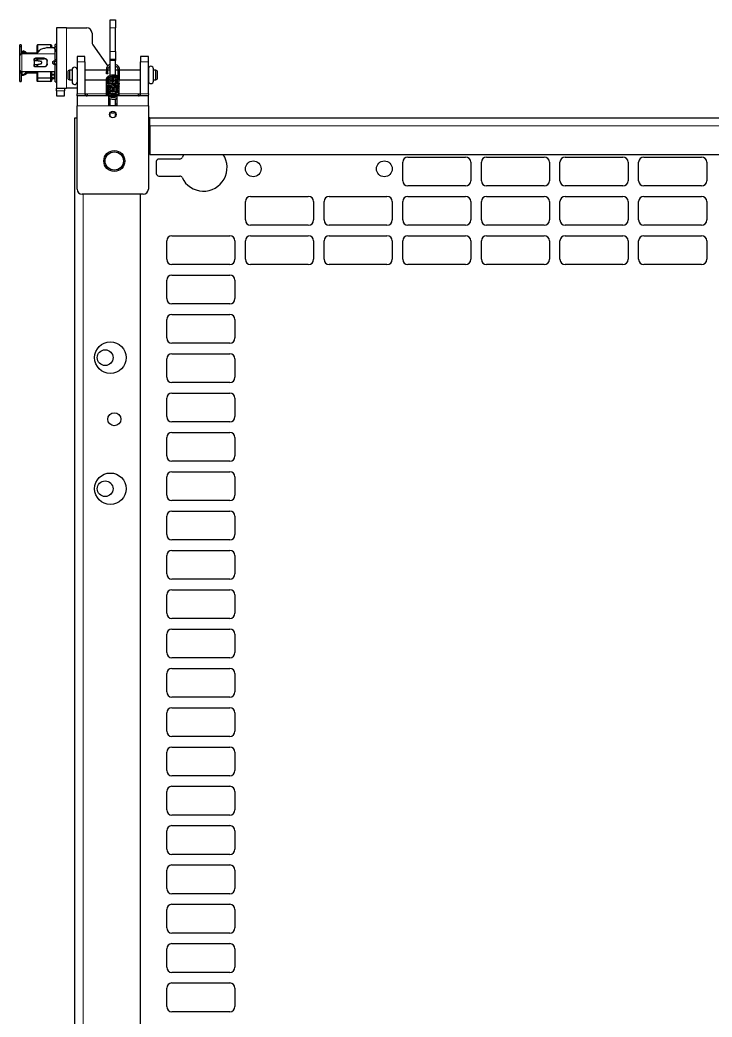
# Model space of a CAD drawing. Header units: millimetres. Extents: x -620 to 849, y 148 to 1992.
# Drawn here: x 277.7 to 541.7, y 1513.1 to 1893.4 of the extents above; entities that cross this region are included whole.
import ezdxf

# ---------------------------------------------------------------- set-up
doc = ezdxf.new("R2010")
doc.units = ezdxf.units.MM

msp = doc.modelspace()

# ---------------------------------------------------------------- linework, layer by layer
at = {"color": 7, "linetype": 'Continuous', "lineweight": 25}
for p, q in [((295.45, 1890.35), (291.65, 1890.35)), ((291.65, 1890.35), (291.65, 1867.35)), ((295.45, 1890.35), (303.15, 1890.35)), ((312.05, 1893.35), (314.05, 1893.35)), ((312.05, 1890.35), (312.05, 1893.35)), ((312.05, 1881.35), (312.05, 1890.35)), ((314.05, 1893.35), (314.05, 1890.35)), ((314.05, 1881.35), (314.05, 1890.35)), ((305.15, 1888.35), (305.15, 1884.98)), ((278.15, 1883.85), (277.65, 1883.85)), ((277.65, 1883.09), (277.65, 1883.85)), ((278.15, 1883.09), (277.65, 1883.09)), ((277.65, 1880.02), (277.65, 1883.09)), ((278.15, 1883.85), (278.15, 1883.09)), ((278.15, 1883.09), (278.15, 1880.43)), ((284.37, 1883.85), (284.25, 1883.65)), ((284.25, 1883.65), (284.37, 1883.85)), ((284.25, 1880.8), (284.25, 1883.65)), ((284.37, 1883.85), (284.37, 1880.94)), ((289.45, 1883.85), (284.37, 1883.85)), ((288.05, 1882.8), (290.2, 1882.8)), ((289.65, 1883.74), (289.45, 1883.85)), ((289.45, 1882.8), (289.45, 1883.85)), ((289.45, 1883.85), (289.65, 1883.73)), ((289.65, 1883.73), (289.65, 1882.8)), ((291.65, 1883.95), (291.15, 1883.95)), ((291.15, 1883.18), (291.15, 1883.95)), ((291.15, 1882.13), (291.15, 1883.18)), ((291.15, 1883.18), (291.65, 1883.18)), ((305.51, 1883.83), (311.15, 1875.78)), ((277.66, 1880.02), (277.65, 1880.02)), ((277.65, 1879.93), (277.65, 1880.02)), ((277.65, 1874.07), (277.65, 1879.93)), ((278.85, 1881.32), (278.35, 1881.32)), ((278.35, 1881.32), (278.35, 1880.86)), ((278.35, 1880.86), (278.85, 1880.86)), ((283.95, 1880.45), (278.35, 1880.45)), ((278.85, 1880.86), (278.85, 1881.32)), ((280.35, 1880.45), (280.35, 1880.71)), ((284.17, 1880.71), (280.35, 1880.71)), ((286.85, 1878.74), (283.55, 1878.74)), ((285.11, 1881.79), (283.95, 1880.45)), ((290.95, 1882.29), (290.95, 1880.45)), ((291.15, 1880.69), (290.95, 1880.65)), ((291.15, 1878.14), (291.15, 1882.13)), ((291.15, 1882.13), (291.65, 1882.13)), ((302.45, 1879.35), (299.45, 1879.35)), ((299.45, 1879.35), (299.45, 1877.35)), ((302.45, 1877.35), (302.45, 1879.35)), ((312.05, 1878.35), (312.05, 1881.35)), ((314.05, 1881.35), (314.05, 1878.35)), ((323.65, 1879.35), (323.65, 1877.35)), ((326.65, 1879.35), (323.65, 1879.35)), ((326.65, 1877.35), (326.65, 1879.35)), ((283.05, 1877.9), (283.05, 1878.27)), ((283.05, 1877.9), (283.05, 1876.3)), ((283.05, 1875.92), (283.05, 1876.3)), ((283.55, 1878.55), (286.85, 1878.55)), ((283.55, 1875.58), (286.85, 1875.58)), ((286.85, 1875.43), (283.55, 1875.43)), ((284.25, 1877.82), (284.25, 1878.55)), ((284.25, 1875.58), (284.25, 1876.41)), ((284.37, 1878.55), (284.37, 1877.81)), ((284.37, 1876.43), (284.37, 1875.58)), ((285.34, 1876.56), (285.39, 1876.57)), ((285.98, 1877.11), (285.98, 1877.07)), ((288.05, 1876.62), (288.05, 1877.58)), ((290.15, 1877.02), (290.15, 1877.19)), ((290.7, 1877.73), (290.95, 1877.73)), ((290.7, 1877.64), (290.95, 1877.64)), ((290.7, 1876.51), (290.95, 1876.51)), ((290.7, 1876.47), (290.95, 1876.47)), ((290.85, 1877.64), (290.85, 1876.51)), ((291.65, 1878.14), (291.15, 1878.14)), ((291.15, 1877.77), (291.15, 1878.14)), ((291.15, 1876.45), (291.15, 1876.29)), ((291.15, 1869.75), (291.15, 1876.29)), ((291.65, 1876.29), (291.15, 1876.29)), ((299.45, 1877.35), (299.45, 1865.15)), ((302.45, 1877.35), (302.45, 1865.15)), ((312.05, 1878.35), (314.05, 1878.35)), ((312.05, 1877.85), (312.05, 1878.35)), ((312.05, 1872.17), (312.05, 1877.85)), ((314.05, 1878.35), (314.05, 1877.85)), ((314.05, 1872.25), (314.05, 1877.85)), ((323.65, 1865.15), (323.65, 1877.35)), ((326.65, 1865.15), (326.65, 1877.35)), ((277.65, 1873.01), (277.65, 1874.07)), ((278.15, 1873.01), (277.65, 1873.01)), ((277.65, 1869.93), (277.65, 1873.01)), ((278.15, 1873.62), (278.15, 1873.01)), ((278.15, 1873.01), (278.15, 1869.93)), ((280.35, 1873.6), (278.35, 1873.6)), ((278.85, 1872.39), (278.35, 1872.39)), ((278.85, 1872.11), (278.35, 1872.11)), ((280.35, 1872.99), (279.68, 1872.99)), ((283.95, 1873.25), (279.96, 1873.25)), ((290.95, 1873.6), (280.35, 1873.6)), ((284.17, 1872.99), (280.35, 1872.99)), ((283.95, 1873.6), (283.95, 1873.25)), ((284.25, 1872.9), (283.95, 1873.25)), ((283.96, 1873.6), (284.25, 1873.27)), ((284.25, 1871.26), (284.25, 1873.6)), ((284.37, 1871.18), (284.25, 1871.26)), ((284.25, 1870.05), (284.25, 1871.26)), ((284.37, 1873.6), (284.37, 1871.18)), ((289.45, 1871.18), (284.37, 1871.18)), ((284.37, 1871.18), (284.37, 1869.85)), ((289.45, 1871.18), (289.45, 1873.6)), ((289.65, 1871.22), (289.45, 1871.18)), ((289.45, 1869.85), (289.45, 1871.18)), ((289.65, 1873.6), (289.65, 1871.22)), ((289.65, 1872.7), (290.85, 1872.7)), ((290.2, 1871.28), (289.65, 1871.28)), ((289.65, 1871.22), (289.65, 1869.97)), ((290.85, 1873.62), (290.85, 1872.7)), ((291.15, 1873.01), (290.85, 1873.07)), ((291.15, 1872.75), (290.85, 1872.84)), ((290.95, 1873.05), (290.95, 1873.6)), ((290.95, 1871.78), (290.95, 1872.22)), ((290.95, 1871.78), (290.95, 1871.41)), ((296.5, 1874.25), (296, 1873.96)), ((296, 1870.74), (296, 1873.96)), ((297.55, 1874.25), (296.5, 1874.25)), ((296.5, 1874.25), (296.5, 1870.45)), ((297.55, 1874.38), (297.55, 1869.68)), ((310.62, 1874.25), (302.45, 1874.25)), ((310.62, 1874.59), (310.6, 1872.98)), ((311.2, 1872.97), (311.22, 1874.58)), ((312.05, 1874.25), (311.22, 1874.25)), ((314.05, 1874.35), (315.02, 1874.35)), ((315.02, 1874.25), (314.05, 1874.25)), ((315.02, 1874.45), (314.99, 1871.8)), ((315.59, 1870.77), (315.54, 1871.17)), ((315.58, 1871.19), (315.62, 1874.45)), ((315.62, 1874.35), (323.65, 1874.35)), ((323.65, 1874.25), (315.62, 1874.25)), ((326.66, 1874.25), (326.65, 1874.25)), ((326.66, 1874.72), (326.66, 1870.02)), ((328.56, 1870.02), (328.56, 1874.72)), ((329.5, 1874.25), (328.56, 1874.25)), ((330, 1873.96), (329.5, 1874.25)), ((329.5, 1870.45), (329.5, 1874.25)), ((330, 1873.96), (330, 1870.74)), ((278.15, 1869.93), (277.65, 1869.93)), ((277.65, 1869.85), (277.65, 1869.93)), ((277.65, 1869.85), (278.15, 1869.85)), ((278.15, 1869.93), (278.15, 1869.85)), ((284.25, 1870.05), (284.37, 1869.85)), ((284.25, 1870.05), (284.25, 1870.05)), ((284.37, 1869.85), (284.25, 1870.05)), ((289.45, 1869.85), (284.37, 1869.85)), ((289.45, 1869.85), (289.65, 1869.97)), ((289.65, 1869.97), (289.45, 1869.85)), ((289.65, 1870.9), (290.2, 1870.9)), ((289.65, 1869.97), (289.65, 1869.97)), ((291.15, 1869.75), (291.65, 1869.75)), ((291.65, 1867.35), (295.45, 1867.35)), ((291.65, 1866.35), (291.65, 1867.35)), ((294.65, 1867.35), (294.65, 1866.35)), ((299.45, 1867.35), (295.45, 1867.35)), ((296, 1870.74), (296.5, 1870.45)), ((296.5, 1870.45), (297.55, 1870.45)), ((302.45, 1870.45), (310.61, 1870.45)), ((311.33, 1868.14), (311.23, 1868.27)), ((311.73, 1867.77), (311.61, 1867.85)), ((315.08, 1869), (315.32, 1868.77)), ((315.52, 1870.45), (323.65, 1870.45)), ((315.59, 1870.71), (315.59, 1870.77)), ((326.65, 1870.45), (326.66, 1870.45)), ((328.56, 1870.45), (329.5, 1870.45)), ((329.5, 1870.45), (330, 1870.74)), ((291.65, 1866.35), (291.65, 1864.35)), ((291.65, 1864.35), (294.65, 1864.35)), ((294.65, 1864.35), (294.65, 1866.35)), ((299.45, 1864.35), (299.45, 1860.55)), ((311.55, 1864.35), (299.45, 1864.35)), ((302.45, 1865.15), (303.25, 1865.15)), ((303.25, 1865.15), (303.25, 1864.35)), ((310.61, 1864.85), (310.5, 1864.45)), ((310.5, 1864.45), (310.5, 1864.39)), ((310.5, 1864.39), (310.5, 1864.35)), ((311.1, 1864.41), (311.15, 1864.6)), ((311.1, 1864.35), (311.1, 1864.41)), ((311.3, 1864.43), (311.13, 1864.72)), ((311.55, 1860.55), (311.55, 1864.35)), ((326.65, 1864.35), (314.55, 1864.35)), ((314.55, 1864.35), (314.55, 1860.55)), ((322.85, 1864.35), (322.85, 1865.15)), ((322.85, 1865.15), (323.65, 1865.15)), ((326.65, 1860.55), (326.65, 1864.35)), ((299.45, 1828.85), (299.45, 1860.55)), ((311.55, 1861.35), (312.05, 1861.35)), ((314.55, 1860.55), (311.55, 1860.55)), ((312.05, 1860.55), (312.05, 1863.3)), ((314.05, 1860.55), (314.05, 1863.25)), ((314.05, 1861.35), (314.55, 1861.35)), ((326.65, 1860.55), (326.65, 1828.85)), ((298.65, 1856.05), (299.45, 1856.05)), ((298.65, 373.05), (298.65, 1856.05)), ((312.05, 1856.55), (312.05, 1858.05)), ((314.05, 1856.55), (314.05, 1858.05)), ((327.15, 1856.05), (326.65, 1856.05)), ((327.15, 1852.96), (327.15, 1856.06)), ((327.15, 1856.06), (756.15, 1856.06)), ((327.15, 1852.96), (327.15, 1842.06)), ((327.15, 1842.06), (756.15, 1842.06)), ((340.17, 1842.06), (339.51, 1840.89)), ((425.65, 1841.05), (447.65, 1841.05)), ((455.65, 1841.05), (477.65, 1841.05)), ((485.65, 1841.05), (507.65, 1841.05)), ((515.65, 1841.05), (537.65, 1841.05)), ((329.65, 1839.31), (329.65, 1834.81)), ((338.6, 1840.31), (330.65, 1840.31)), ((423.65, 1832.05), (423.65, 1839.05)), ((449.65, 1839.05), (449.65, 1832.05)), ((453.65, 1832.05), (453.65, 1839.05)), ((479.65, 1839.05), (479.65, 1832.05)), ((483.65, 1832.05), (483.65, 1839.05)), ((509.65, 1839.05), (509.65, 1832.05)), ((513.65, 1832.05), (513.65, 1839.05)), ((539.65, 1839.05), (539.65, 1832.05)), ((330.65, 1833.81), (338.6, 1833.81)), ((447.65, 1830.05), (425.65, 1830.05)), ((477.65, 1830.05), (455.65, 1830.05)), ((507.65, 1830.05), (485.65, 1830.05)), ((537.65, 1830.05), (515.65, 1830.05)), ((324.65, 1826.85), (301.45, 1826.85)), ((323.65, 373.05), (323.65, 1826.85)), ((365.65, 1826.05), (387.65, 1826.05)), ((395.65, 1826.05), (417.65, 1826.05)), ((425.65, 1826.05), (447.65, 1826.05)), ((455.65, 1826.05), (477.65, 1826.05)), ((485.65, 1826.05), (507.65, 1826.05)), ((515.65, 1826.05), (537.65, 1826.05)), ((363.65, 1817.05), (363.65, 1824.05)), ((389.65, 1824.05), (389.65, 1817.05)), ((393.65, 1817.05), (393.65, 1824.05)), ((419.65, 1824.05), (419.65, 1817.05)), ((423.65, 1817.05), (423.65, 1824.05)), ((449.65, 1824.05), (449.65, 1817.05)), ((453.65, 1817.05), (453.65, 1824.05)), ((479.65, 1824.05), (479.65, 1817.05)), ((483.65, 1817.05), (483.65, 1824.05)), ((509.65, 1824.05), (509.65, 1817.05)), ((513.65, 1817.05), (513.65, 1824.05)), ((539.65, 1824.05), (539.65, 1817.05)), ((387.65, 1815.05), (365.65, 1815.05)), ((417.65, 1815.05), (395.65, 1815.05)), ((447.65, 1815.05), (425.65, 1815.05)), ((477.65, 1815.05), (455.65, 1815.05)), ((507.65, 1815.05), (485.65, 1815.05)), ((537.65, 1815.05), (515.65, 1815.05)), ((335.65, 1811.05), (357.65, 1811.05)), ((365.65, 1811.05), (387.65, 1811.05)), ((395.65, 1811.05), (417.65, 1811.05)), ((425.65, 1811.05), (447.65, 1811.05)), ((455.65, 1811.05), (477.65, 1811.05)), ((485.65, 1811.05), (507.65, 1811.05)), ((515.65, 1811.05), (537.65, 1811.05)), ((333.65, 1802.05), (333.65, 1809.05)), ((359.65, 1809.05), (359.65, 1802.05)), ((363.65, 1802.05), (363.65, 1809.05)), ((389.65, 1809.05), (389.65, 1802.05)), ((393.65, 1802.05), (393.65, 1809.05)), ((419.65, 1809.05), (419.65, 1802.05)), ((423.65, 1802.05), (423.65, 1809.05)), ((449.65, 1809.05), (449.65, 1802.05)), ((453.65, 1802.05), (453.65, 1809.05)), ((479.65, 1809.05), (479.65, 1802.05)), ((483.65, 1802.05), (483.65, 1809.05)), ((509.65, 1809.05), (509.65, 1802.05)), ((513.65, 1802.05), (513.65, 1809.05)), ((539.65, 1809.05), (539.65, 1802.05)), ((357.65, 1800.05), (335.65, 1800.05)), ((387.65, 1800.05), (365.65, 1800.05)), ((417.65, 1800.05), (395.65, 1800.05)), ((447.65, 1800.05), (425.65, 1800.05)), ((477.65, 1800.05), (455.65, 1800.05)), ((507.65, 1800.05), (485.65, 1800.05)), ((537.65, 1800.05), (515.65, 1800.05)), ((335.65, 1796.05), (357.65, 1796.05)), ((333.65, 1787.05), (333.65, 1794.05)), ((359.65, 1794.05), (359.65, 1787.05)), ((357.65, 1785.05), (335.65, 1785.05)), ((335.65, 1781.05), (357.65, 1781.05)), ((333.65, 1772.05), (333.65, 1779.05)), ((359.65, 1779.05), (359.65, 1772.05)), ((357.65, 1770.05), (335.65, 1770.05)), ((335.65, 1766.05), (357.65, 1766.05)), ((333.65, 1757.05), (333.65, 1764.05)), ((359.65, 1764.05), (359.65, 1757.05)), ((357.65, 1755.05), (335.65, 1755.05)), ((335.65, 1751.05), (357.65, 1751.05)), ((333.65, 1742.05), (333.65, 1749.05)), ((359.65, 1749.05), (359.65, 1742.05)), ((357.65, 1740.05), (335.65, 1740.05)), ((335.65, 1736.05), (357.65, 1736.05)), ((333.65, 1727.05), (333.65, 1734.05)), ((359.65, 1734.05), (359.65, 1727.05)), ((357.65, 1725.05), (335.65, 1725.05)), ((333.65, 1712.05), (333.65, 1719.05)), ((335.65, 1721.05), (357.65, 1721.05)), ((359.65, 1719.05), (359.65, 1712.05)), ((357.65, 1710.05), (335.65, 1710.05)), ((333.65, 1697.05), (333.65, 1704.05)), ((335.65, 1706.05), (357.65, 1706.05)), ((359.65, 1704.05), (359.65, 1697.05)), ((357.65, 1695.05), (335.65, 1695.05)), ((333.65, 1682.05), (333.65, 1689.05)), ((335.65, 1691.05), (357.65, 1691.05)), ((359.65, 1689.05), (359.65, 1682.05)), ((357.65, 1680.05), (335.65, 1680.05)), ((333.65, 1667.05), (333.65, 1674.05)), ((335.65, 1676.05), (357.65, 1676.05)), ((359.65, 1674.05), (359.65, 1667.05)), ((357.65, 1665.05), (335.65, 1665.05)), ((333.65, 1652.05), (333.65, 1659.05)), ((335.65, 1661.05), (357.65, 1661.05)), ((359.65, 1659.05), (359.65, 1652.05)), ((357.65, 1650.05), (335.65, 1650.05)), ((333.65, 1637.05), (333.65, 1644.05)), ((335.65, 1646.05), (357.65, 1646.05)), ((359.65, 1644.05), (359.65, 1637.05)), ((357.65, 1635.05), (335.65, 1635.05)), ((333.65, 1622.05), (333.65, 1629.05)), ((335.65, 1631.05), (357.65, 1631.05)), ((359.65, 1629.05), (359.65, 1622.05)), ((357.65, 1620.05), (335.65, 1620.05)), ((333.65, 1607.05), (333.65, 1614.05)), ((335.65, 1616.05), (357.65, 1616.05)), ((359.65, 1614.05), (359.65, 1607.05)), ((357.65, 1605.05), (335.65, 1605.05)), ((333.65, 1592.05), (333.65, 1599.05)), ((335.65, 1601.05), (357.65, 1601.05)), ((359.65, 1599.05), (359.65, 1592.05)), ((357.65, 1590.05), (335.65, 1590.05)), ((335.65, 1586.05), (357.65, 1586.05)), ((333.65, 1577.05), (333.65, 1584.05)), ((359.65, 1584.05), (359.65, 1577.05)), ((357.65, 1575.05), (335.65, 1575.05)), ((335.65, 1571.05), (357.65, 1571.05)), ((333.65, 1562.05), (333.65, 1569.05)), ((359.65, 1569.05), (359.65, 1562.05)), ((357.65, 1560.05), (335.65, 1560.05)), ((335.65, 1556.05), (357.65, 1556.05)), ((333.65, 1547.05), (333.65, 1554.05)), ((359.65, 1554.05), (359.65, 1547.05)), ((357.65, 1545.05), (335.65, 1545.05)), ((335.65, 1541.05), (357.65, 1541.05)), ((333.65, 1532.05), (333.65, 1539.05)), ((359.65, 1539.05), (359.65, 1532.05)), ((357.65, 1530.05), (335.65, 1530.05)), ((335.65, 1526.05), (357.65, 1526.05)), ((333.65, 1517.05), (333.65, 1524.05)), ((359.65, 1524.05), (359.65, 1517.05)), ((357.65, 1515.05), (335.65, 1515.05))]:
    msp.add_line(p, q, dxfattribs=at)
at = {"color": 8, "linetype": 'Continuous', "lineweight": 18}
for p, q in [((295.45, 1890.35), (295.45, 1867.35)), ((314.05, 1890.35), (312.05, 1890.35)), ((278.35, 1880.45), (278.35, 1873.6)), ((283.55, 1878.74), (283.55, 1878.55)), ((290.95, 1880.45), (283.95, 1880.45)), ((286.85, 1878.55), (286.85, 1878.74)), ((290.95, 1877.73), (290.95, 1880.45)), ((312.05, 1881.35), (314.05, 1881.35)), ((283.55, 1875.58), (283.55, 1875.43)), ((286.85, 1875.43), (286.85, 1875.58)), ((290.7, 1877.73), (290.7, 1877.64)), ((290.7, 1876.51), (290.7, 1876.47)), ((290.95, 1873.6), (290.95, 1876.47)), ((299.45, 1877.35), (302.45, 1877.35)), ((314.05, 1877.85), (312.05, 1877.85)), ((323.65, 1877.35), (326.65, 1877.35)), ((278.35, 1873.25), (278.35, 1872.99)), ((290.2, 1870.9), (290.2, 1871.28)), ((315.11, 1870.54), (315.16, 1870.51)), ((294.65, 1866.35), (291.65, 1866.35)), ((302.45, 1865.15), (299.45, 1865.15)), ((303.25, 1865.15), (310.56, 1865.15)), ((311.09, 1864.35), (311.1, 1864.41)), ((315.51, 1865.15), (322.85, 1865.15)), ((323.65, 1865.15), (326.65, 1865.15)), ((299.45, 1860.55), (311.55, 1860.55)), ((314.55, 1860.55), (326.65, 1860.55)), ((327.15, 1852.96), (756.15, 1852.96)), ((301.75, 373.05), (301.75, 1826.85))]:
    msp.add_line(p, q, dxfattribs=at)
at = {"color": 7, "linetype": 'Continuous', "lineweight": 25, "flags": 128}
for points in [[(278.35, 1880.71), (278.22, 1880.7), (278.15, 1880.69)], [(278.35, 1873.25), (278.22, 1873.26), (278.15, 1873.27)], [(278.35, 1872.99), (278.22, 1873), (278.15, 1873.02)], [(310.91, 1873.16), (311.03, 1873.14), (311.12, 1873.1), (311.18, 1873.04), (311.2, 1872.97), (311.18, 1872.9), (311.11, 1872.84), (311.01, 1872.81), (310.89, 1872.8), (310.78, 1872.82), (310.68, 1872.86), (310.62, 1872.92), (310.6, 1872.99), (310.63, 1873.05), (310.7, 1873.11), (310.8, 1873.15), (310.91, 1873.16)], [(315.17, 1870.85), (315.25, 1870.84), (315.36, 1870.87), (315.46, 1870.94), (315.52, 1871.02), (315.55, 1871.11), (315.53, 1871.2), (315.46, 1871.28), (315.37, 1871.32), (315.26, 1871.33), (315.26, 1871.33)], [(313.12, 1868.63), (313.12, 1868.68), (313.12, 1868.74)], [(299.54, 1864.35), (299.53, 1864.41), (299.45, 1865.15)], [(315.45, 1864.91), (315.51, 1865.15), (315.45, 1865.46), (315.28, 1865.76), (314.81, 1866.18), (314.35, 1866.4), (313.71, 1866.56), (312.78, 1866.58), (312.2, 1866.44), (311.56, 1866.13), (311.28, 1865.88), (311.07, 1865.57), (311.01, 1865.24), (311.06, 1865.02), (311.06, 1865.02)], [(315.45, 1865.43), (315.52, 1865.67), (315.46, 1865.98), (315.29, 1866.28), (314.82, 1866.7), (314.36, 1866.92), (313.73, 1867.08), (312.79, 1867.1), (312.21, 1866.96), (311.57, 1866.66), (311.29, 1866.41), (311.08, 1866.09), (311.02, 1865.77), (311.06, 1865.54), (311.06, 1865.54)], [(326.65, 1865.15), (326.58, 1864.41), (326.57, 1864.35)]]:
    msp.add_lwpolyline(points, dxfattribs=at)
at = {"color": 8, "linetype": 'Continuous', "lineweight": 18, "flags": 128}
for points in [[(290.14, 1872.7), (290.13, 1872.65), (290.13, 1872.51), (290.12, 1872.36), (290.11, 1872.27), (290.11, 1872.27), (290.11, 1872.27)], [(310.62, 1874.59), (310.62, 1874.59), (310.65, 1874.66), (310.72, 1874.72), (310.82, 1874.75), (310.94, 1874.76)], [(310.94, 1874.76), (311.05, 1874.75), (311.14, 1874.7), (311.21, 1874.64), (311.22, 1874.58)], [(315.33, 1874.63), (315.22, 1874.62), (315.12, 1874.58), (315.05, 1874.53), (315.02, 1874.46), (315.02, 1874.45)], [(315.62, 1874.45), (315.6, 1874.51), (315.54, 1874.57), (315.45, 1874.61), (315.33, 1874.63)], [(314.99, 1870.8), (314.99, 1870.8), (315, 1870.74)], [(315.28, 1871.01), (315.17, 1871), (315.11, 1870.99)], [(310.5, 1864.45), (310.5, 1864.44), (310.53, 1864.35)], [(310.5, 1864.39), (310.5, 1864.38), (310.5, 1864.35)]]:
    msp.add_lwpolyline(points, dxfattribs=at)
at = {"color": 7, "linetype": 'Continuous', "lineweight": 25}
for centre, radius in [((313.05, 1857.3), 1.25), ((313.65, 1839.55), 4), ((313.65, 1839.55), 3.5), ((366.65, 1836.56), 3), ((416.65, 1836.56), 3), ((312.15, 1764.55), 6), ((310.15, 1764.55), 3), ((313.65, 1741.05), 2.5), ((312.15, 1714.55), 6), ((310.15, 1714.55), 3)]:
    msp.add_circle(centre, radius, dxfattribs=at)
for centre, radius, start, end in [((303.15, 1888.35), 2, 0, 90), ((288.05, 1881.7), 1.1, 89.9618, 100.1433), ((290.31, 1882.14), 0.665, 13.4486, 98.9562), ((307.15, 1884.98), 2, 180, 214.992), ((278.27, 1879.83), 0.63, 82.8557, 170.3631), ((290.97, 1880.63), 0.18, 262.8557, 350.3631), ((291, 1878.04), 0.306, 260.9096, 299.7098), ((291.12, 1878.7), 1.07, 260.9096, 299.7098), ((291.13, 1874.25), 2.27, 76.5937, 94.3958), ((291, 1875.82), 0.648, 76.5937, 94.3958), ((298.5, 1874.38), 0.95, 3.5614, 180), ((313.19, 1876.35), 2, 214.992, 235.204), ((327.61, 1874.72), 0.95, 0, 180), ((278.26, 1874.22), 0.62, 193.4486, 278.9562), ((290.31, 1871.93), 0.665, 261.0438, 346.5514), ((290.31, 1871.56), 0.665, 261.0438, 346.5514), ((290.98, 1873.43), 0.177, 13.4486, 98.9562), ((290.97, 1873.07), 0.18, 9.6369, 97.1443), ((298.5, 1869.68), 0.95, 180, 356.4386), ((327.61, 1870.02), 0.95, 180, 0), ((303.25, 1865.15), 0.8, 180, 270), ((322.85, 1865.15), 0.8, 270, 0), ((338.6, 1841.31), 1, 270, 334.8493), ((347.65, 1837.06), 9, 205.1507, 33.749), ((425.65, 1839.05), 2, 90, 180), ((447.65, 1839.05), 2, 360, 90), ((455.65, 1839.05), 2, 90, 180), ((477.65, 1839.05), 2, 0, 90), ((485.65, 1839.05), 2, 90, 180), ((507.65, 1839.05), 2, 0, 90), ((515.65, 1839.05), 2, 90, 180), ((537.65, 1839.05), 2, 0, 90), ((330.65, 1839.31), 1, 90, 180), ((330.65, 1834.81), 1, 180, 270), ((338.6, 1832.81), 1, 25.1507, 90), ((425.65, 1832.05), 2, 180, 270), ((447.65, 1832.05), 2, 270, 360), ((455.65, 1832.05), 2, 180, 270), ((477.65, 1832.05), 2, 270, 0), ((485.65, 1832.05), 2, 180, 270), ((507.65, 1832.05), 2, 270, 0), ((515.65, 1832.05), 2, 180, 270), ((537.65, 1832.05), 2, 270, 0), ((301.45, 1828.85), 2, 180, 270), ((324.65, 1828.85), 2, 270, 0), ((365.65, 1824.05), 2, 90, 180), ((387.65, 1824.05), 2, 0, 90), ((395.65, 1824.05), 2, 90, 180), ((417.65, 1824.05), 2, 0, 90), ((425.65, 1824.05), 2, 90, 180), ((447.65, 1824.05), 2, 0, 90), ((455.65, 1824.05), 2, 90, 180), ((477.65, 1824.05), 2, 0, 90), ((485.65, 1824.05), 2, 90, 180), ((507.65, 1824.05), 2, 0, 90), ((515.65, 1824.05), 2, 90, 180), ((537.65, 1824.05), 2, 0, 90), ((365.65, 1817.05), 2, 180, 270), ((387.65, 1817.05), 2, 270, 0), ((395.65, 1817.05), 2, 180, 270), ((417.65, 1817.05), 2, 270, 0), ((425.65, 1817.05), 2, 180, 270), ((447.65, 1817.05), 2, 270, 0), ((455.65, 1817.05), 2, 180, 270), ((477.65, 1817.05), 2, 270, 0), ((485.65, 1817.05), 2, 180, 270), ((507.65, 1817.05), 2, 270, 0), ((515.65, 1817.05), 2, 180, 270), ((537.65, 1817.05), 2, 270, 0), ((335.65, 1809.05), 2, 90, 180), ((357.65, 1809.05), 2, 0, 90), ((365.65, 1809.05), 2, 90, 180), ((387.65, 1809.05), 2, 0, 90), ((395.65, 1809.05), 2, 90, 180), ((417.65, 1809.05), 2, 0, 90), ((425.65, 1809.05), 2, 90, 180), ((447.65, 1809.05), 2, 360, 90), ((455.65, 1809.05), 2, 90, 180), ((477.65, 1809.05), 2, 0, 90), ((485.65, 1809.05), 2, 90, 180), ((507.65, 1809.05), 2, 0, 90), ((515.65, 1809.05), 2, 90, 180), ((537.65, 1809.05), 2, 0, 90), ((335.65, 1802.05), 2, 180, 270), ((357.65, 1802.05), 2, 270, 0), ((365.65, 1802.05), 2, 180, 270), ((387.65, 1802.05), 2, 270, 0), ((395.65, 1802.05), 2, 180, 270), ((417.65, 1802.05), 2, 270, 0), ((425.65, 1802.05), 2, 180, 270), ((447.65, 1802.05), 2, 270, 360), ((455.65, 1802.05), 2, 180, 270), ((477.65, 1802.05), 2, 270, 0), ((485.65, 1802.05), 2, 180, 270), ((507.65, 1802.05), 2, 270, 0), ((515.65, 1802.05), 2, 180, 270), ((537.65, 1802.05), 2, 270, 0), ((335.65, 1794.05), 2, 90, 180), ((357.65, 1794.05), 2, 0, 90), ((335.65, 1787.05), 2, 180, 270), ((357.65, 1787.05), 2, 270, 0), ((335.65, 1779.05), 2, 90, 180), ((357.65, 1779.05), 2, 0, 90), ((335.65, 1772.05), 2, 180, 270), ((357.65, 1772.05), 2, 270, 0), ((335.65, 1764.05), 2, 90, 180), ((357.65, 1764.05), 2, 0, 90), ((335.65, 1757.05), 2, 180, 270), ((357.65, 1757.05), 2, 270, 0), ((335.65, 1749.05), 2, 90, 180), ((357.65, 1749.05), 2, 0, 90), ((335.65, 1742.05), 2, 180, 270), ((357.65, 1742.05), 2, 270, 0), ((335.65, 1734.05), 2, 90, 180), ((357.65, 1734.05), 2, 0, 90), ((335.65, 1727.05), 2, 180, 270), ((357.65, 1727.05), 2, 270, 0), ((335.65, 1719.05), 2, 90, 180), ((357.65, 1719.05), 2, 0, 90), ((335.65, 1712.05), 2, 180, 270), ((357.65, 1712.05), 2, 270, 0), ((335.65, 1704.05), 2, 90, 180), ((357.65, 1704.05), 2, 0, 90), ((335.65, 1697.05), 2, 180, 270), ((357.65, 1697.05), 2, 270, 0), ((335.65, 1689.05), 2, 90, 180), ((357.65, 1689.05), 2, 0, 90), ((335.65, 1682.05), 2, 180, 270), ((357.65, 1682.05), 2, 270, 0), ((335.65, 1674.05), 2, 90, 180), ((357.65, 1674.05), 2, 0, 90), ((335.65, 1667.05), 2, 180, 270), ((357.65, 1667.05), 2, 270, 0), ((335.65, 1659.05), 2, 90, 180), ((357.65, 1659.05), 2, 0, 90), ((335.65, 1652.05), 2, 180, 270), ((357.65, 1652.05), 2, 270, 0), ((335.65, 1644.05), 2, 90, 180), ((357.65, 1644.05), 2, 0, 90), ((335.65, 1637.05), 2, 180, 270), ((357.65, 1637.05), 2, 270, 0), ((335.65, 1629.05), 2, 90, 180), ((357.65, 1629.05), 2, 0, 90), ((335.65, 1622.05), 2, 180, 270), ((357.65, 1622.05), 2, 270, 0), ((335.65, 1614.05), 2, 90, 180), ((357.65, 1614.05), 2, 0, 90), ((335.65, 1607.05), 2, 180, 270), ((357.65, 1607.05), 2, 270, 0), ((335.65, 1599.05), 2, 90, 180), ((357.65, 1599.05), 2, 0, 90), ((335.65, 1592.05), 2, 180, 270), ((357.65, 1592.05), 2, 270, 0), ((335.65, 1584.05), 2, 90, 180), ((357.65, 1584.05), 2, 0, 90), ((335.65, 1577.05), 2, 180, 270), ((357.65, 1577.05), 2, 270, 0), ((335.65, 1569.05), 2, 90, 180), ((357.65, 1569.05), 2, 0, 90), ((335.65, 1562.05), 2, 180, 270), ((357.65, 1562.05), 2, 270, 0), ((335.65, 1554.05), 2, 90, 180), ((357.65, 1554.05), 2, 0, 90), ((335.65, 1547.05), 2, 180, 270), ((357.65, 1547.05), 2, 270, 0), ((335.65, 1539.05), 2, 90, 180), ((357.65, 1539.05), 2, 0, 90), ((335.65, 1532.05), 2, 180, 270), ((357.65, 1532.05), 2, 270, 0), ((335.65, 1524.05), 2, 90, 180), ((357.65, 1524.05), 2, 0, 90), ((335.65, 1517.05), 2, 180, 270), ((357.65, 1517.05), 2, 270, 0)]:
    msp.add_arc(centre, radius, start, end, dxfattribs=at)
at = {"color": 8, "linetype": 'Continuous', "lineweight": 18}
for centre, radius, start, end in [((306.45, 1869.13), 6.7, 355.8494, 0.6968), ((315.36, 1870.8), 0.235, 292.4775, 353.5864), ((315.35, 1870.73), 0.233, 295.0586, 353.6892)]:
    msp.add_arc(centre, radius, start, end, dxfattribs=at)
at = {"color": 7, "linetype": 'Continuous', "lineweight": 25}
for points, knots in [([(285.11, 1881.79), (285.28, 1881.94), (285.63, 1882.24), (286.61, 1882.55), (287.37, 1882.69), (287.86, 1882.78)], [0, 0, 0, 0, 0.254027, 0.526591, 1, 1, 1, 1]), ([(278.35, 1880.45), (278.35, 1880.45), (278.35, 1880.64), (278.35, 1880.75), (278.35, 1880.86)], [0, 0, 0, 0, 0.000208, 1, 1, 1, 1]), ([(280.35, 1880.71), (280.07, 1880.92), (279.57, 1881.3), (279.07, 1881.5), (278.85, 1881.59)], [0, 0, 0, 0, 0.559911, 1, 1, 1, 1]), ([(279.96, 1880.45), (279.81, 1880.6), (279.44, 1880.95), (279.07, 1881.18), (278.85, 1881.32)], [0, 0, 0, 0, 0.403562, 1, 1, 1, 1]), ([(279.51, 1880.45), (279.51, 1880.45), (279.29, 1880.64), (279.07, 1880.75), (278.85, 1880.86)], [0, 0, 0, 0, 0.000208, 1, 1, 1, 1]), ([(283.05, 1878.27), (283.06, 1878.33), (283.07, 1878.43), (283.15, 1878.58), (283.28, 1878.68), (283.42, 1878.74), (283.51, 1878.74), (283.55, 1878.74)], [0, 0, 0, 0, 0.2143729, 0.4287785, 0.6425919, 0.8566662, 1, 1, 1, 1]), ([(286.85, 1878.74), (286.99, 1878.73), (287.26, 1878.71), (287.62, 1878.52), (287.89, 1878.23), (288.03, 1877.9), (288.05, 1877.67), (288.05, 1877.58)], [0, 0, 0, 0, 0.213238, 0.42649, 0.63916, 0.849598, 1, 1, 1, 1]), ([(291.15, 1881.66), (291.15, 1881.64), (291.15, 1881.6), (291.13, 1881.55), (291.09, 1881.5), (291.02, 1881.49), (290.97, 1881.48), (290.95, 1881.48)], [0, 0, 0, 0, 0.195353, 0.37764, 0.539051, 0.782239, 1, 1, 1, 1]), ([(291.15, 1881.37), (291.15, 1881.35), (291.15, 1881.31), (291.13, 1881.26), (291.1, 1881.21), (291.02, 1881.2), (290.98, 1881.2), (290.95, 1881.2)], [0, 0, 0, 0, 0.195302, 0.377541, 0.538909, 0.761383, 1, 1, 1, 1]), ([(283.55, 1878.55), (283.5, 1878.54), (283.38, 1878.53), (283.23, 1878.45), (283.12, 1878.34), (283.06, 1878.2), (283.05, 1878.11), (283.05, 1878.08)], [0, 0, 0, 0, 0.214385, 0.428772, 0.643033, 0.856802, 1, 1, 1, 1]), ([(283.05, 1877.9), (283.55, 1877.87), (284.22, 1877.84), (285.12, 1877.69), (285.42, 1877.64), (285.58, 1877.62)], [0, 0, 0, 0, 0.587693, 0.790818, 1, 1, 1, 1]), ([(283.05, 1876.3), (283.55, 1876.34), (284.22, 1876.39), (285.12, 1876.54), (285.42, 1876.57), (285.58, 1876.58)], [0, 0, 0, 0, 0.587693, 0.790818, 1, 1, 1, 1]), ([(283.05, 1876.06), (283.06, 1876.01), (283.07, 1875.9), (283.15, 1875.75), (283.28, 1875.64), (283.42, 1875.59), (283.51, 1875.58), (283.55, 1875.58)], [0, 0, 0, 0, 0.214295, 0.42863, 0.64223, 0.856153, 1, 1, 1, 1]), ([(283.55, 1875.43), (283.5, 1875.44), (283.38, 1875.45), (283.23, 1875.53), (283.12, 1875.65), (283.06, 1875.79), (283.05, 1875.88), (283.05, 1875.92)], [0, 0, 0, 0, 0.2144453, 0.4288931, 0.6432387, 0.8571881, 1, 1, 1, 1]), ([(285.98, 1877.11), (285.97, 1877.16), (285.96, 1877.28), (285.89, 1877.43), (285.78, 1877.54), (285.67, 1877.6), (285.6, 1877.61), (285.58, 1877.62)], [0, 0, 0, 0, 0.225883, 0.451767, 0.67765, 0.903524, 1, 1, 1, 1]), ([(285.58, 1876.58), (285.62, 1876.59), (285.72, 1876.61), (285.85, 1876.7), (285.94, 1876.83), (285.98, 1876.96), (285.98, 1877.04), (285.98, 1877.07)], [0, 0, 0, 0, 0.225867, 0.451734, 0.677598, 0.903479, 1, 1, 1, 1]), ([(288.05, 1877.38), (288.04, 1877.51), (288.02, 1877.78), (287.82, 1878.13), (287.52, 1878.38), (287.18, 1878.53), (286.95, 1878.54), (286.85, 1878.55)], [0, 0, 0, 0, 0.212376, 0.424979, 0.633479, 0.843609, 1, 1, 1, 1]), ([(286.85, 1875.58), (286.99, 1875.59), (287.26, 1875.62), (287.62, 1875.81), (287.88, 1876.11), (288.03, 1876.45), (288.05, 1876.68), (288.05, 1876.77)], [0, 0, 0, 0, 0.2128745, 0.4257668, 0.6379374, 0.8473525, 1, 1, 1, 1]), ([(288.05, 1876.62), (288.04, 1876.49), (288.01, 1876.22), (287.81, 1875.86), (287.52, 1875.6), (287.18, 1875.45), (286.95, 1875.44), (286.85, 1875.43)], [0, 0, 0, 0, 0.212833, 0.42585, 0.635542, 0.846587, 1, 1, 1, 1]), ([(290.15, 1877.19), (290.16, 1877.25), (290.17, 1877.37), (290.26, 1877.53), (290.4, 1877.66), (290.56, 1877.72), (290.66, 1877.73), (290.7, 1877.73)], [0, 0, 0, 0, 0.214305, 0.42865, 0.642279, 0.856223, 1, 1, 1, 1]), ([(290.7, 1877.64), (290.64, 1877.64), (290.52, 1877.62), (290.35, 1877.53), (290.23, 1877.39), (290.16, 1877.24), (290.15, 1877.14), (290.15, 1877.09)], [0, 0, 0, 0, 0.214319, 0.428642, 0.642812, 0.856387, 1, 1, 1, 1]), ([(290.15, 1877.06), (290.16, 1877), (290.17, 1876.87), (290.26, 1876.71), (290.4, 1876.58), (290.56, 1876.52), (290.66, 1876.51), (290.7, 1876.51)], [0, 0, 0, 0, 0.214211, 0.428471, 0.641842, 0.855602, 1, 1, 1, 1]), ([(290.7, 1876.47), (290.64, 1876.47), (290.52, 1876.49), (290.35, 1876.58), (290.23, 1876.72), (290.16, 1876.88), (290.15, 1876.98), (290.15, 1877.02)], [0, 0, 0, 0, 0.214393, 0.428789, 0.643061, 0.856854, 1, 1, 1, 1]), ([(312.05, 1876.39), (311.83, 1876.29), (311.33, 1876.08), (310.84, 1875.49), (310.64, 1874.96), (310.63, 1874.66), (310.62, 1874.59)], [0, 0, 0, 0, 0.28163, 0.611733, 0.91388, 1, 1, 1, 1]), ([(311.22, 1874.58), (311.23, 1874.67), (311.26, 1874.95), (311.51, 1875.36), (311.82, 1875.67), (312.04, 1875.75), (312.05, 1875.75)], [0, 0, 0, 0, 0.199495, 0.615994, 0.97988, 1, 1, 1, 1]), ([(315.62, 1874.45), (315.61, 1874.59), (315.59, 1874.97), (315.3, 1875.57), (314.76, 1876.12), (314.27, 1876.31), (314.05, 1876.4)], [0, 0, 0, 0, 0.166571, 0.458626, 0.753148, 1, 1, 1, 1]), ([(314.05, 1875.77), (314.24, 1875.66), (314.62, 1875.44), (314.96, 1874.96), (315, 1874.62), (315.02, 1874.45)], [0, 0, 0, 0, 0.334702, 0.673778, 1, 1, 1, 1]), ([(278.35, 1873.6), (278.35, 1873.33), (278.35, 1872.85), (278.35, 1872.53), (278.35, 1872.39)], [0, 0, 0, 0, 0.559866, 1, 1, 1, 1]), ([(280.35, 1873.6), (280.07, 1873.33), (279.57, 1872.85), (279.07, 1872.53), (278.85, 1872.39)], [0, 0, 0, 0, 0.559911, 1, 1, 1, 1]), ([(280.35, 1872.99), (280.07, 1872.78), (279.57, 1872.4), (279.07, 1872.2), (278.85, 1872.11)], [0, 0, 0, 0, 0.5599109, 1, 1, 1, 1]), ([(289.95, 1872.31), (289.95, 1872.34), (289.95, 1872.42), (289.95, 1872.55), (289.95, 1872.65), (289.95, 1872.7), (289.95, 1872.7)], [0, 0, 0, 0, 0.239432, 0.627389, 0.999313, 1, 1, 1, 1]), ([(290.11, 1872.27), (290.09, 1872.27), (290.04, 1872.27), (289.98, 1872.28), (289.96, 1872.3), (289.95, 1872.31), (289.95, 1872.31)], [0, 0, 0, 0, 0.266331, 0.548449, 0.829136, 1, 1, 1, 1]), ([(291.15, 1872.04), (291.15, 1872.06), (291.15, 1872.1), (291.13, 1872.15), (291.09, 1872.21), (291.02, 1872.21), (290.86, 1872.23), (290.54, 1872.25), (290.27, 1872.26), (290.11, 1872.27)], [0, 0, 0, 0, 0.052051, 0.100621, 0.143629, 0.208426, 0.277664, 0.558659, 1, 1, 1, 1]), ([(315.11, 1870.54), (315.11, 1870.57), (315.1, 1870.71), (314.87, 1870.89), (314.48, 1871.09), (313.87, 1871.27), (313.04, 1871.35), (312.13, 1871.2), (311.43, 1870.9), (310.93, 1870.52), (310.62, 1870.02), (310.51, 1869.59), (310.61, 1869.35), (310.63, 1869.31)], [0, 0, 0, 0, 0.018557, 0.107455, 0.190261, 0.263476, 0.398793, 0.536541, 0.650831, 0.742973, 0.850698, 0.975752, 1, 1, 1, 1]), ([(315.11, 1871.13), (315.04, 1871.23), (314.9, 1871.42), (314.48, 1871.61), (313.88, 1871.79), (313.06, 1871.87), (312.14, 1871.72), (311.45, 1871.43), (310.94, 1871.04), (310.63, 1870.55), (310.52, 1870.11), (310.62, 1869.87), (310.64, 1869.83)], [0, 0, 0, 0, 0.0905103, 0.17484, 0.2494194, 0.3871707, 0.5274368, 0.6438447, 0.7376345, 0.8473177, 0.9746873, 1, 1, 1, 1]), ([(315.14, 1871.47), (315.14, 1871.53), (315.14, 1871.72), (314.89, 1871.94), (314.5, 1872.14), (313.89, 1872.31), (313.07, 1872.39), (312.15, 1872.24), (311.46, 1871.95), (310.95, 1871.57), (310.64, 1871.08), (310.53, 1870.64), (310.63, 1870.4), (310.64, 1870.36)], [0, 0, 0, 0, 0.045466, 0.131796, 0.212251, 0.283421, 0.414791, 0.548597, 0.659672, 0.749107, 0.853728, 0.97526, 1, 1, 1, 1]), ([(315.1, 1870.05), (315.1, 1870.06), (315.09, 1870.2), (314.86, 1870.37), (314.47, 1870.57), (313.86, 1870.74), (313.03, 1870.82), (312.12, 1870.67), (311.42, 1870.38), (310.93, 1869.99), (310.61, 1869.5), (310.5, 1869.06), (310.61, 1868.83), (310.62, 1868.79)], [0, 0, 0, 0, 0.01216, 0.101705, 0.185092, 0.258803, 0.395126, 0.533858, 0.648935, 0.741771, 0.850277, 0.976194, 1, 1, 1, 1]), ([(315.09, 1869.52), (315.09, 1869.54), (315.08, 1869.68), (314.85, 1869.85), (314.45, 1870.05), (313.84, 1870.22), (313.02, 1870.3), (312.11, 1870.15), (311.41, 1869.85), (310.92, 1869.47), (310.6, 1868.97), (310.5, 1868.54), (310.6, 1868.3), (310.62, 1868.27)], [0, 0, 0, 0, 0.012323, 0.101921, 0.185336, 0.259055, 0.395479, 0.534273, 0.649375, 0.742289, 0.850854, 0.976799, 1, 1, 1, 1]), ([(310.63, 1867.44), (310.6, 1867.32), (310.53, 1867.1), (310.51, 1866.85), (310.57, 1866.73), (310.58, 1866.72)], [0, 0, 0, 0, 0.484821, 0.957201, 1, 1, 1, 1]), ([(315.12, 1868.68), (315.12, 1868.81), (315.13, 1869.07), (314.85, 1869.34), (314.44, 1869.53), (313.83, 1869.7), (313.01, 1869.78), (312.1, 1869.63), (311.4, 1869.33), (310.91, 1868.94), (310.59, 1868.45), (310.5, 1867.91), (310.66, 1867.58), (310.73, 1867.44)], [0, 0, 0, 0, 0.081182, 0.159516, 0.232425, 0.296844, 0.416137, 0.537465, 0.638059, 0.719312, 0.814225, 0.924295, 1, 1, 1, 1]), ([(310.64, 1867.96), (310.61, 1867.85), (310.54, 1867.62), (310.52, 1867.38), (310.58, 1867.26), (310.58, 1867.25)], [0, 0, 0, 0, 0.48109, 0.954437, 1, 1, 1, 1]), ([(315.46, 1865.95), (315.49, 1866.03), (315.56, 1866.21), (315.48, 1866.5), (315.28, 1866.86), (314.9, 1867.2), (314.35, 1867.47), (313.67, 1867.64), (312.91, 1867.67), (312.17, 1867.49), (311.65, 1867.25), (311.28, 1866.94), (311.06, 1866.61), (311.04, 1866.4), (311.03, 1866.29)], [0, 0, 0, 0, 0.054496, 0.124427, 0.194571, 0.309343, 0.391982, 0.491793, 0.626095, 0.711822, 0.814784, 0.873623, 0.93617, 1, 1, 1, 1]), ([(315.47, 1866.48), (315.5, 1866.56), (315.57, 1866.73), (315.48, 1867.02), (315.29, 1867.38), (314.91, 1867.72), (314.37, 1867.99), (313.69, 1868.16), (312.93, 1868.19), (312.18, 1868.02), (311.66, 1867.78), (311.29, 1867.46), (311.07, 1867.14), (311.05, 1866.93), (311.04, 1866.82)], [0, 0, 0, 0, 0.0537366, 0.1237128, 0.193916, 0.3088166, 0.3914992, 0.4913708, 0.6258019, 0.7116131, 0.8146238, 0.873504, 0.9361057, 1, 1, 1, 1]), ([(313.14, 1869.2), (313.04, 1869.2), (312.74, 1869.2), (312.21, 1869.06), (311.68, 1868.83), (311.31, 1868.51), (311.09, 1868.19), (311.04, 1867.85), (311.07, 1867.7), (311.09, 1867.63)], [0, 0, 0, 0, 0.089768, 0.2678351, 0.4813729, 0.6034839, 0.7333552, 0.865947, 1, 1, 1, 1]), ([(313.16, 1868.66), (313.05, 1868.67), (312.74, 1868.69), (312.19, 1868.53), (311.67, 1868.3), (311.3, 1867.99), (311.08, 1867.67), (311.03, 1867.32), (311.06, 1867.18), (311.08, 1867.11)], [0, 0, 0, 0, 0.09772, 0.274416, 0.486418, 0.607625, 0.736513, 0.868082, 1, 1, 1, 1]), ([(311.35, 1867.58), (311.29, 1867.64), (311.13, 1867.83), (311.11, 1868.13), (311.26, 1868.33), (311.31, 1868.4)], [0, 0, 0, 0, 0.243385, 0.7370717, 1, 1, 1, 1]), ([(311.2, 1867.78), (311.39, 1867.81), (311.71, 1867.84), (311.98, 1867.93), (312.12, 1867.96), (312.12, 1867.96)], [0, 0, 0, 0, 0.60841, 0.994755, 1, 1, 1, 1]), ([(315.09, 1868.33), (315.09, 1868.4), (315.09, 1868.59), (314.83, 1868.82), (314.43, 1869.01), (313.87, 1869.18), (313.42, 1869.17), (313.14, 1869.17)], [0, 0, 0, 0, 0.122583, 0.339442, 0.54123, 0.719481, 1, 1, 1, 1]), ([(315.48, 1867), (315.51, 1867.08), (315.57, 1867.25), (315.49, 1867.54), (315.3, 1867.9), (314.92, 1868.24), (314.38, 1868.51), (313.8, 1868.67), (313.36, 1868.66), (313.16, 1868.66)], [0, 0, 0, 0, 0.091652, 0.212796, 0.334357, 0.533368, 0.676495, 0.849386, 1, 1, 1, 1]), ([(315.5, 1867.97), (315.51, 1867.98), (315.62, 1868.16), (315.56, 1868.36), (315.51, 1868.55)], [0, 0, 0, 0, 0.0595102, 1, 1, 1, 1]), ([(315.5, 1867.45), (315.5, 1867.46), (315.61, 1867.64), (315.55, 1867.84), (315.5, 1868.02)], [0, 0, 0, 0, 0.056112, 1, 1, 1, 1]), ([(315.51, 1868.49), (315.52, 1868.5), (315.62, 1868.68), (315.57, 1868.88), (315.52, 1869.07)], [0, 0, 0, 0, 0.056483, 1, 1, 1, 1]), ([(315.52, 1869.53), (315.53, 1869.54), (315.64, 1869.72), (315.58, 1869.92), (315.53, 1870.11)], [0, 0, 0, 0, 0.0505104, 1, 1, 1, 1]), ([(315.52, 1869.01), (315.52, 1869.02), (315.63, 1869.2), (315.57, 1869.4), (315.52, 1869.59)], [0, 0, 0, 0, 0.0534829, 1, 1, 1, 1]), ([(315.53, 1870.05), (315.54, 1870.06), (315.65, 1870.24), (315.59, 1870.44), (315.54, 1870.64)], [0, 0, 0, 0, 0.047565, 1, 1, 1, 1]), ([(315.57, 1870.56), (315.57, 1870.56), (315.57, 1870.58), (315.58, 1870.6), (315.58, 1870.63), (315.58, 1870.68), (315.59, 1870.71)], [0, 0, 0, 0, 0.069657, 0.179065, 0.357219, 1, 1, 1, 1]), ([(310.6, 1865.35), (310.57, 1865.23), (310.5, 1865), (310.49, 1864.75), (310.54, 1864.63), (310.55, 1864.62)], [0, 0, 0, 0, 0.49851, 0.966043, 1, 1, 1, 1]), ([(310.62, 1866.4), (310.58, 1866.28), (310.52, 1866.05), (310.5, 1865.8), (310.56, 1865.68), (310.56, 1865.67)], [0, 0, 0, 0, 0.492222, 0.962666, 1, 1, 1, 1]), ([(310.63, 1866.92), (310.59, 1866.8), (310.53, 1866.57), (310.51, 1866.33), (310.56, 1866.21), (310.57, 1866.2)], [0, 0, 0, 0, 0.488531, 0.959944, 1, 1, 1, 1]), ([(310.61, 1865.87), (310.57, 1865.75), (310.5, 1865.52), (310.52, 1865.16), (310.64, 1864.94), (310.71, 1864.83)], [0, 0, 0, 0, 0.338516, 0.658996, 1, 1, 1, 1]), ([(310.61, 1864.85), (310.6, 1864.83), (310.58, 1864.77), (310.6, 1864.68), (310.67, 1864.59), (310.76, 1864.52), (310.84, 1864.5), (310.88, 1864.49)], [0, 0, 0, 0, 0.173265, 0.379948, 0.586632, 0.793316, 1, 1, 1, 1]), ([(315.43, 1864.35), (315.47, 1864.44), (315.54, 1864.64), (315.45, 1864.94), (315.26, 1865.3), (314.87, 1865.64), (314.32, 1865.91), (313.64, 1866.07), (312.88, 1866.1), (312.14, 1865.92), (311.62, 1865.68), (311.24, 1865.36), (311.04, 1865.05), (310.99, 1864.78), (311.01, 1864.69), (311.01, 1864.68)], [0, 0, 0, 0, 0.06326, 0.131732, 0.200371, 0.312593, 0.393538, 0.49128, 0.62266, 0.70652, 0.807385, 0.864987, 0.92619, 0.988621, 1, 1, 1, 1]), ([(311.15, 1865.68), (311.34, 1865.7), (311.65, 1865.74), (311.95, 1865.83), (312.07, 1865.86)], [0, 0, 0, 0, 0.622778, 1, 1, 1, 1]), ([(311.16, 1866.2), (311.35, 1866.23), (311.66, 1866.27), (311.97, 1866.35), (312.08, 1866.38)], [0, 0, 0, 0, 0.620553, 1, 1, 1, 1]), ([(314.81, 1864.84), (314.77, 1864.78), (314.68, 1864.66), (314.36, 1864.47), (313.87, 1864.29), (313.23, 1864.22), (312.56, 1864.28), (312.03, 1864.44), (311.62, 1864.64), (311.44, 1864.79), (311.35, 1864.88)], [0, 0, 0, 0, 0.095877, 0.202664, 0.342228, 0.499358, 0.641168, 0.779355, 0.877592, 1, 1, 1, 1]), ([(311.36, 1865.19), (311.48, 1865.21), (311.71, 1865.24), (312.03, 1865.33), (312.39, 1865.42), (312.77, 1865.48), (313.15, 1865.5), (313.54, 1865.47), (313.99, 1865.39), (314.41, 1865.22), (314.75, 1864.98), (314.92, 1864.71), (314.94, 1864.48), (314.84, 1864.36), (314.83, 1864.35)], [0, 0, 0, 0, 0.085549, 0.170167, 0.242071, 0.307318, 0.375707, 0.446194, 0.517122, 0.636296, 0.729377, 0.842931, 0.980728, 1, 1, 1, 1]), ([(314.55, 1864.08), (314.5, 1864.04), (314.33, 1863.92), (313.86, 1863.77), (313.22, 1863.7), (312.55, 1863.76), (312.03, 1863.92), (311.67, 1864.08), (311.53, 1864.2), (311.47, 1864.25)], [0, 0, 0, 0, 0.081938, 0.253269, 0.446129, 0.620151, 0.789781, 0.910405, 1, 1, 1, 1]), ([(311.55, 1863.5), (311.7, 1863.44), (312.09, 1863.25), (312.86, 1863.11), (313.68, 1863.14), (314.25, 1863.26), (314.48, 1863.38), (314.55, 1863.42)], [0, 0, 0, 0, 0.15924, 0.439828, 0.711064, 0.913842, 1, 1, 1, 1]), ([(314.54, 1865.11), (314.49, 1865.08), (314.32, 1864.96), (313.87, 1864.82), (313.23, 1864.74), (312.56, 1864.8), (312.04, 1864.96), (311.71, 1865.11), (311.6, 1865.2), (311.58, 1865.22)], [0, 0, 0, 0, 0.076445, 0.257964, 0.462363, 0.646872, 0.826607, 0.954347, 1, 1, 1, 1]), ([(314.55, 1865.63), (314.5, 1865.6), (314.33, 1865.48), (313.87, 1865.34), (313.24, 1865.27), (312.69, 1865.3), (312.43, 1865.39), (312.36, 1865.41)], [0, 0, 0, 0, 0.108984, 0.363527, 0.650205, 0.909037, 1, 1, 1, 1]), ([(312.05, 1858.08), (312.08, 1858.06), (312.36, 1857.93), (313.01, 1857.9), (313.67, 1857.94), (313.96, 1858.09), (313.99, 1858.11)], [0, 0, 0, 0, 0.044813, 0.488642, 0.935182, 1, 1, 1, 1])]:
    msp.add_open_spline(points, degree=3, knots=knots, dxfattribs=at)
at = {"color": 8, "linetype": 'Continuous', "lineweight": 18}
msp.add_open_spline([(285.33, 1876.56), (285.35, 1876.56), (285.39, 1876.57), (285.46, 1876.57), (285.52, 1876.58), (285.56, 1876.58), (285.58, 1876.58)], degree=3, knots=[0, 0, 0, 0, 0.246022, 0.497638, 0.810556, 1, 1, 1, 1], dxfattribs=at)
at = {"color": 7, "linetype": 'Continuous', "lineweight": 25}
msp.add_open_spline([(310.88, 1864.49), (310.91, 1864.48), (310.99, 1864.48), (311.09, 1864.52), (311.15, 1864.59), (311.18, 1864.68), (311.16, 1864.77), (311.09, 1864.87), (311.03, 1864.91), (310.99, 1864.93)], degree=3, dxfattribs=at)

doc.saveas('drawing.dxf')
